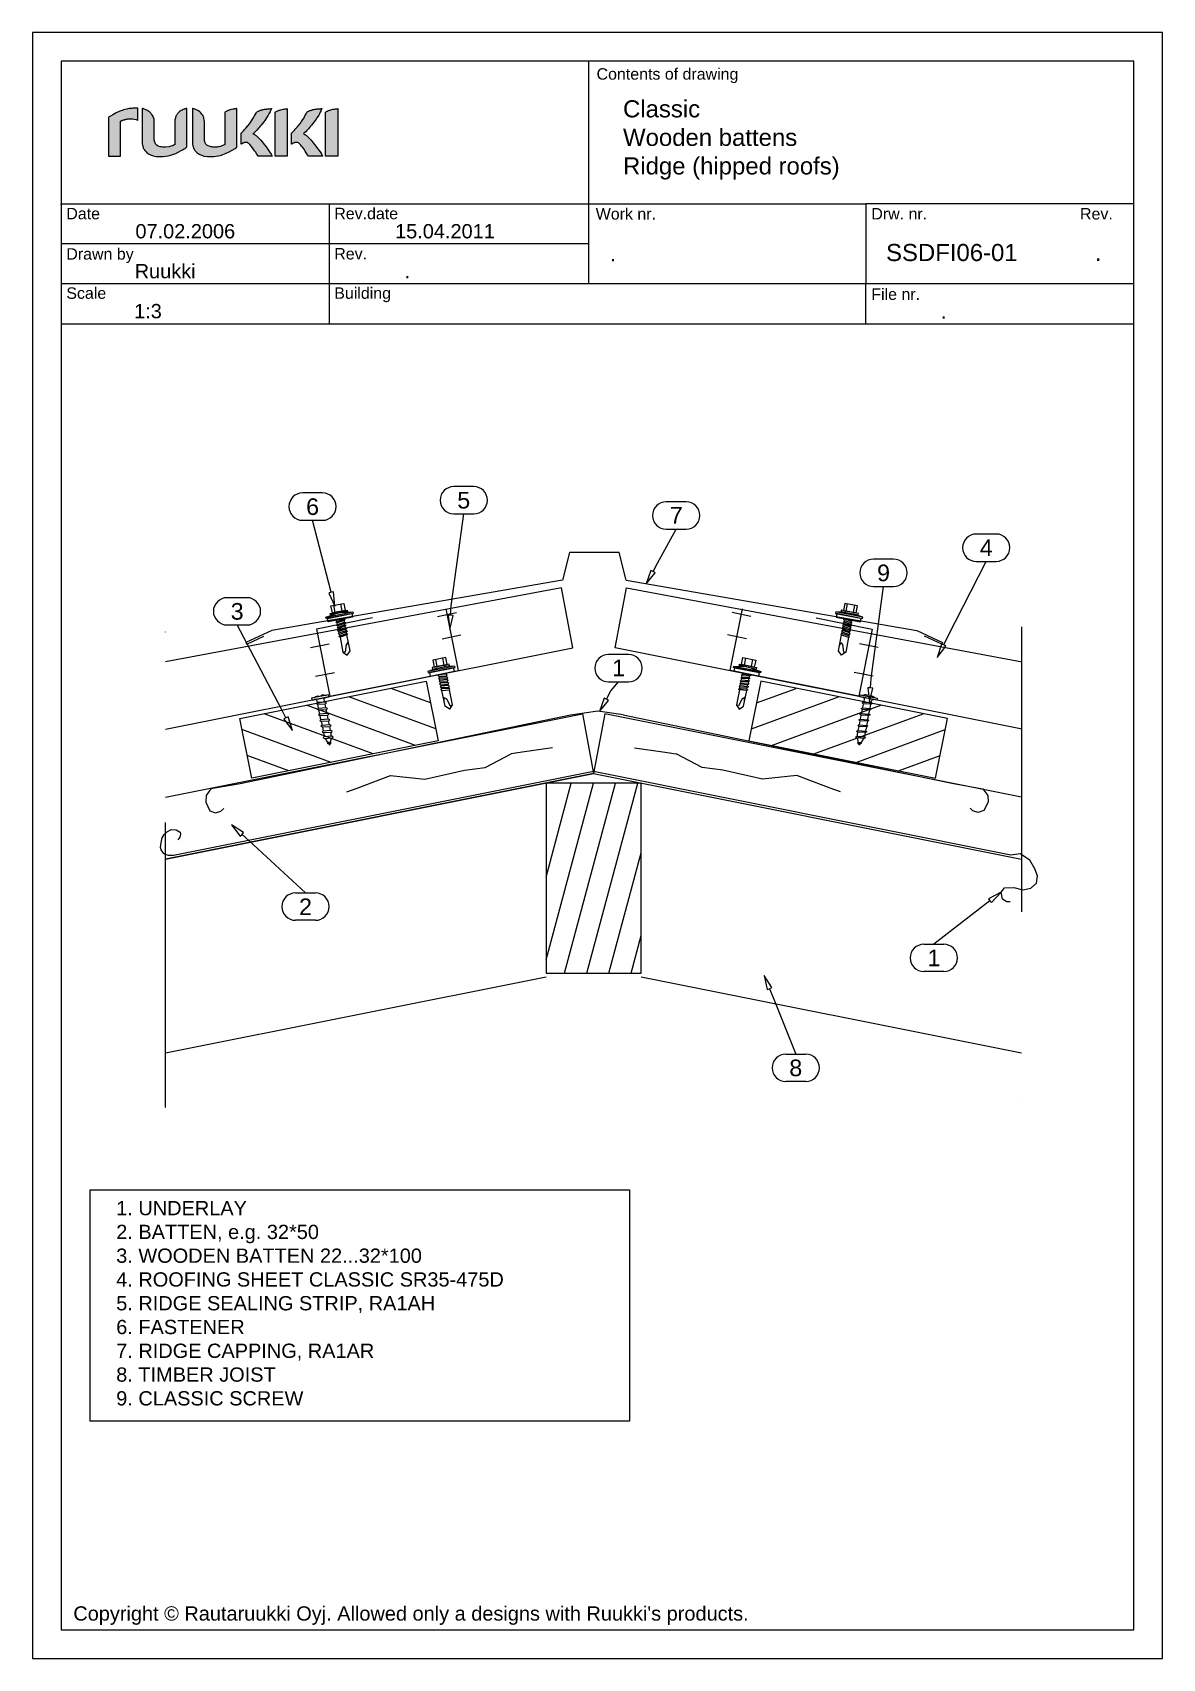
# Model space of a CAD drawing. Extents: x 2509 to 12199, y -2580 to 855.
# Drawn here: x 5556 to 6150, y -855 to 0 of the extents above; entities that cross this region are included whole.
import ezdxf
from ezdxf.enums import TextEntityAlignment as Align

# ---------------------------------------------------------------- set-up
doc = ezdxf.new("R2010")
doc.units = 0
doc.header["$LTSCALE"] = 50
doc.header["$PDSIZE"] = 50
doc.linetypes.add('KL', pattern=[4, 2, -2])
doc.linetypes.add('PKL', pattern=[7, 3, -2, 0, -2])
doc.layers.add('DET_RAAMIT', color=7, linetype='CONTINUOUS')
doc.layers.add('RUUKKI', color=7, linetype='CONTINUOUS')
doc.styles.add('arial', font='ARIAL.TTF')

# ---------------------------------------------------------------- blocks, each defined once
blk = doc.blocks.new('A$C5E2A67B5')
at = {"layer": 'RUUKKI', "color": 2}
for p, q in [((0, 100), (0, 0)), ((50, 100), (0, 100)), ((50, 0), (50, 100)), ((0, 0), (50, 0))]:
    blk.add_line(p, q, dxfattribs=at)
at = {"layer": 'RUUKKI', "color": 1}
for p, q in [((0, 50.49), (13.27, 100)), ((0, 7.02), (24.91, 100)), ((9.77, 0), (36.56, 100)), ((21.41, 0), (48.21, 100)), ((33.06, 0), (50, 63.22)), ((44.71, 0), (50, 19.75))]:
    blk.add_line(p, q, dxfattribs=at)
blk = doc.blocks.new('A$C674D3665')
at = {"layer": 'RUUKKI', "color": 5}
for p, q in [((-450, 130.65), (-225, 175.65)), ((-225, 175.65), (0, 130.65)), ((-250, 68.67), (-450, 28.67)), ((0, 28.67), (-200, 68.67))]:
    blk.add_line(p, q, dxfattribs=at)
blk = doc.blocks.new('A$C61656B0E')
at = {"layer": 'RUUKKI', "color": 5}
for p, q in [((-219.19, 207.14), (-225, 175.65)), ((0, 163.3), (-219.19, 207.14)), ((-225, 175.65), (0, 130.65))]:
    blk.add_line(p, q, dxfattribs=at)
blk = doc.blocks.new('A$C587B5B8E')
at = {"layer": 'RUUKKI', "color": 2}
for p, q in [((6.28, 50.99), (0, 19.61)), ((104.33, 31.38), (6.28, 50.99)), ((98.06, 0), (104.33, 31.38)), ((0, 19.61), (98.06, 0))]:
    blk.add_line(p, q, dxfattribs=at)
at = {"layer": 'RUUKKI', "color": 1}
for p, q in [((1.27, 25.97), (47, 42.85)), ((4.01, 39.64), (24.75, 47.29)), ((11.89, 17.23), (69.24, 38.4)), ((34.14, 12.78), (91.49, 33.95)), ((56.38, 8.34), (103.18, 25.6)), ((78.63, 3.89), (100.45, 11.94))]:
    blk.add_line(p, q, dxfattribs=at)
blk = doc.blocks.new('A$C065B66F2')
at = {"layer": 'RUUKKI', "color": 1, "linetype": 'ByBlock'}
for p, q in [((15.72, -17.96), (30.57, -20.05)), ((30.57, -20.05), (37.58, -21.04))]:
    blk.add_line(p, q, dxfattribs=at)
at = {"layer": 'RUUKKI', "color": 1, "linetype": 'KL'}
for p, q in [((51.23, -28.26), (37.58, -21.04)), ((62.13, -29.68), (51.23, -28.26)), ((82.98, -34.42), (62.13, -29.68)), ((100.99, -32.52), (82.98, -34.42)), ((118.53, -39.15), (100.99, -32.52)), ((123.99, -41.14), (118.53, -39.15))]:
    blk.add_line(p, q, dxfattribs=at)
blk = doc.blocks.new('A$C1261239F')
at = {"layer": 'RUUKKI', "color": 2}
for p, q in [((-5.81, -30.47), (-226.75, -74.66)), ((213.47, -74.32), (-5.81, -30.47)), ((-233.47, -70.42), (-233.2, -67.88)), ((-233.2, -67.88), (-232.66, -65.36)), ((-232.66, -65.36), (-231.49, -63.49)), ((-231.49, -63.49), (-229.88, -62.01)), ((-229.88, -62.01), (-227.82, -60.99)), ((-227.82, -60.99), (-225.33, -61.11)), ((-225.33, -61.11), (-223.23, -62.29)), ((-223.32, -65.02), (-224.39, -66.4)), ((-222.96, -63.39), (-223.32, -65.02)), ((-223.23, -62.29), (-222.96, -63.39)), ((-233.19, -71.61), (-233.47, -70.42)), ((-231.98, -73.34), (-233.19, -71.61)), ((-231.38, -73.88), (-231.98, -73.34)), ((-229.25, -74.6), (-231.38, -73.88)), ((-226.75, -74.66), (-229.25, -74.6)), ((218.5, -73.78), (213.47, -74.32)), ((223.57, -76.98), (218.5, -73.78)), ((226.19, -81.64), (223.57, -76.98)), ((227.49, -85.2), (226.19, -81.64)), ((227.07, -89.06), (227.49, -85.2)), ((208.47, -93.81), (210.14, -91.56)), ((209.16, -97.54), (208.47, -93.81)), ((210.14, -91.56), (215.13, -91.34)), ((215.13, -91.34), (219.74, -92.69)), ((219.74, -92.69), (224.04, -91.69)), ((224.04, -91.69), (227.07, -89.06)), ((211.48, -98.86), (209.16, -97.54)), ((213.12, -98.9), (211.48, -98.86))]:
    blk.add_line(p, q, dxfattribs=at)
blk = doc.blocks.new('A$C5EB86926')
at = {"layer": 'RUUKKI', "color": 2}
for p, q in [((0.42, -85.1), (-13.83, -87.07)), ((13.86, -86.99), (0.42, -85.1)), ((-13.83, -87.07), (-187.47, -123.21)), ((13.86, -86.99), (187.5, -123.13)), ((-202.86, -125.96), (-205.48, -129.47)), ((-187.47, -123.21), (-202.86, -125.96)), ((187.5, -123.13), (202.88, -125.89)), ((202.88, -125.89), (205.51, -129.4)), ((-205.48, -129.47), (-205.62, -132.96)), ((-205.62, -132.96), (-203.43, -137.41)), ((-197.66, -137.56), (-196.13, -136.15)), ((197.68, -137.48), (196.15, -136.07)), ((205.65, -132.88), (203.45, -137.34)), ((205.51, -129.4), (205.65, -132.88)), ((-203.43, -137.41), (-200.43, -138.49)), ((-200.43, -138.49), (-197.66, -137.56)), ((200.45, -138.41), (197.68, -137.48)), ((203.45, -137.34), (200.45, -138.41))]:
    blk.add_line(p, q, dxfattribs=at)
blk = doc.blocks.new('ruukki_dwg')
at = {"layer": 'RUUKKI'}
for points in [[(-27.9, 99.7), (-27.9, 57.3), (-14.6, 57.3), (-14.6, 95.4), (-14, 95.7), (-13.7, 95.9), (-13.4, 96), (-13.1, 96.2), (-12.8, 96.3), (-12.5, 96.4), (-12.1, 96.6), (-11.5, 96.8), (-11.1, 96.9), (-10.8, 97), (-10.4, 97.1), (-10.1, 97.2), (-9.8, 97.3), (-9.1, 97.5), (-8.4, 97.6), (-7.4, 97.8), (-6.7, 97.9), (-5.8, 98.1), (-4.9, 98.1), (-3.3, 98.1), (-1.1, 98), (0.3, 97.8), (2.3, 97.3), (3.8, 96.6), (4.2, 96.4), (4.3, 96.4), (4.4, 96.4), (4.4, 96.4), (4.4, 109.6), (4.2, 109.7), (3.9, 109.7), (3.7, 109.7), (2.4, 109.7), (1.3, 109.7), (0.1, 109.7), (-1, 109.6), (-2.1, 109.5), (-3.6, 109.4), (-5.1, 109.2), (-6.5, 109), (-7.8, 108.8), (-9.9, 108.3), (-11.5, 107.8), (-13, 107.3), (-14.2, 106.9), (-15.4, 106.4), (-16.9, 105.7), (-18.1, 105.2), (-19.4, 104.5), (-23, 102.6), (-25.5, 101.1), (-26.5, 100.5), (-27.3, 100), (-27.6, 99.9), (-27.9, 99.7)], [(9.1, 109.3), (9.1, 72.2), (9.1, 70.8), (9.3, 69.4), (9.6, 68.1), (10, 66.9), (10.3, 66.1), (10.7, 65.4), (11.1, 64.6), (11.8, 63.6), (12.3, 63), (13.4, 61.8), (14.3, 61), (15.6, 60.1), (16.6, 59.4), (18.1, 58.7), (18.9, 58.3), (20.4, 57.8), (22.1, 57.3), (24.2, 56.9), (26.3, 56.7), (29.3, 56.7), (32, 56.9), (35, 57.2), (37.3, 57.6), (41.4, 58.6), (45.8, 60.2), (49.1, 61.9), (51.7, 63.3), (53, 64), (54.8, 65.1), (56, 65.8), (56.9, 66.4), (57.6, 66.9), (57.8, 67), (57.8, 88.2), (57.8, 109.5), (57.1, 109.3), (56.5, 109.1), (55.8, 108.9), (55.5, 108.8), (54.8, 108.6), (53.9, 108.2), (52.7, 107.7), (51.6, 107), (50.5, 106.3), (49.9, 105.9), (49.2, 105.2), (48.7, 104.8), (48.1, 104.1), (47.6, 103.6), (47.2, 103.1), (46.9, 102.5), (46.5, 102), (46.3, 101.7), (45.9, 100.8), (45.3, 99.2), (45, 98.2), (44.8, 97.1), (44.6, 96), (44.6, 95.3), (44.6, 94.5), (44.6, 69.8), (43.4, 69.2), (42.1, 68.7), (40.4, 68.1), (38.4, 67.6), (34.6, 67.1), (33.3, 67.1), (31.3, 67.2), (29.8, 67.4), (28.7, 67.6), (27.7, 67.9), (26.7, 68.3), (25.4, 69), (24.6, 69.8), (23.7, 70.9), (23.2, 71.7), (22.8, 72.7), (22.5, 73.7), (22.4, 74.3), (22.3, 74.9), (22.3, 75.6), (22.3, 76.2), (22.3, 76.6), (22.3, 94.3), (22.2, 95.5), (22, 97.3), (21.7, 98.4), (21.3, 99.7), (20.6, 101.2), (19.6, 102.9), (19, 103.7), (18.6, 104.1), (17.9, 104.9), (16.9, 105.7), (16.4, 106.1), (15.3, 106.8), (14.1, 107.5), (13.2, 107.9), (12.3, 108.3), (11.4, 108.7), (10.7, 108.9), (10.1, 109.1), (9.7, 109.1), (9.4, 109.2), (9.1, 109.3)], [(64, 109.5), (64, 72.2), (64, 71.3), (64.1, 70.3), (64.4, 68.5), (64.8, 67.3), (65.2, 66.1), (65.8, 65), (66.7, 63.6), (67.7, 62.4), (69.2, 61), (71.2, 59.6), (73.8, 58.3), (77, 57.3), (80.3, 56.8), (83.6, 56.7), (87.5, 56.9), (89.9, 57.2), (92.2, 57.6), (94.3, 58.1), (95.9, 58.5), (97.4, 59), (101, 60.4), (104.3, 62), (107.6, 63.8), (110.6, 65.7), (112.6, 67), (112.6, 109.2), (112.2, 109.2), (111.7, 109.1), (111.2, 109.1), (110.8, 109.1), (110.1, 109), (109.1, 108.8), (108.6, 108.7), (108.1, 108.6), (106.5, 108.2), (105.8, 108.1), (105.1, 107.9), (104.5, 107.7), (104.2, 107.6), (104, 107.5), (103.4, 107.3), (103.1, 107.2), (102.6, 107), (102.2, 106.8), (101.7, 106.6), (100.8, 106.1), (100.3, 105.8), (100, 105.6), (99.7, 105.5), (99.5, 105.3), (99.5, 69.8), (98.9, 69.5), (98, 69.1), (97.3, 68.8), (96.3, 68.4), (95.6, 68.2), (94.6, 67.9), (92.9, 67.5), (91.9, 67.3), (90.7, 67.2), (89.8, 67.1), (88.5, 67.1), (87.2, 67.1), (86.2, 67.2), (85.3, 67.3), (84.4, 67.4), (83.3, 67.7), (82.3, 68), (81.2, 68.5), (80.5, 68.9), (79.8, 69.4), (79.5, 69.7), (78.8, 70.4), (78.4, 71), (78, 71.9), (77.7, 72.6), (77.5, 73.2), (77.3, 74.3), (77.2, 75.2), (77.2, 76.2), (77.2, 76.5), (77.2, 94.5), (77.1, 95.3), (77, 96.8), (76.6, 98.5), (76.3, 99.5), (75.8, 100.8), (75.2, 102), (74.3, 103.3), (73.2, 104.6), (72, 105.7), (70.5, 106.8), (69, 107.7), (67.8, 108.2), (66.6, 108.7), (66, 108.9), (65.3, 109.1), (64.3, 109.4), (64, 109.5)], [(117.3, 82.4), (118, 83.1), (119.1, 84.2), (119.7, 84.9), (120.6, 85.9), (122.5, 88), (124.5, 90.3), (126.3, 92.5), (128, 94.7), (130.5, 98.7), (132, 101.2), (132.9, 103), (133.5, 104.2), (134, 105.3), (134.3, 105.5), (134.8, 105.8), (135.3, 106), (135.9, 106.4), (136.4, 106.6), (137, 106.8), (137.6, 107.1), (138.3, 107.4), (138.7, 107.5), (139, 107.6), (139.5, 107.7), (139.9, 107.9), (140.3, 108), (140.8, 108.1), (141.2, 108.2), (141.7, 108.3), (142.7, 108.5), (143.4, 108.7), (144.2, 108.8), (144.9, 108.8), (145.6, 108.9), (146.3, 109), (148.5, 109.1), (149.8, 109.2), (150.1, 109.2), (150.3, 109.2), (150.3, 109), (150.2, 108.8), (150, 108.3), (149.6, 107.4), (149.3, 106.7), (149, 106), (148.8, 105.7), (147.6, 103.4), (146.8, 101.9), (145.8, 100.3), (145, 99), (143.9, 97.4), (143.1, 96.4), (141.9, 94.7), (139.2, 91.3), (138.1, 89.9), (137.4, 89.1), (136.4, 87.9), (134.3, 85.6), (133.2, 84.5), (132.2, 83.5), (130.8, 82.1), (130.2, 81.6), (130.6, 81.5), (131.4, 81.2), (131.7, 81), (132.4, 80.6), (133.4, 79.9), (134.2, 79.3), (134.4, 79.1), (135.6, 78), (136.6, 76.9), (138.7, 74.6), (140.3, 72.8), (142.9, 69.7), (144.8, 67.1), (146.8, 64.2), (149.1, 60.8), (149.4, 60.4), (150, 59.3), (150.4, 58.6), (150.9, 57.8), (151, 57.5), (151.1, 57.3), (135.7, 57.3), (134.4, 59.4), (132.9, 61.8), (132, 63.2), (129.7, 66.4), (128.3, 68.2), (126.8, 69.9), (125.7, 71), (124.9, 71.6), (124.4, 71.9), (124.1, 72), (123.9, 72.1), (123.8, 72.2), (123.5, 72.2), (123.2, 72.3), (123, 72.3), (122.8, 72.3), (122.6, 72.3), (122.1, 72.3), (121.9, 72.3), (121.6, 72.2), (121.1, 72.1), (120.8, 72), (120.5, 72), (120.4, 71.9), (120.1, 71.8), (119.8, 71.7), (119.6, 71.6), (119.3, 71.5), (119, 71.3), (118.8, 71.2), (118.5, 71), (118.3, 70.9), (117.8, 70.6), (117.8, 70.6), (117.7, 70.5), (117.5, 70.5), (117.3, 70.3), (117.3, 82.4)], [(154.5, 105.3), (155, 105.6), (155.6, 106), (156.2, 106.3), (156.8, 106.6), (157.2, 106.8), (158.7, 107.4), (159.6, 107.7), (160.5, 108), (161.9, 108.3), (163.1, 108.6), (164.2, 108.8), (165.4, 109), (166.6, 109.1), (167.1, 109.1), (167.7, 109.2), (167.7, 57.3), (154.5, 57.3), (154.5, 105.3)], [(172.4, 82.4), (173.8, 83.9), (175.4, 85.6), (176.3, 86.7), (177.5, 88), (178.6, 89.1), (179.6, 90.3), (180.5, 91.4), (181.3, 92.5), (182.1, 93.5), (182.7, 94.3), (183.2, 95), (184.8, 97.4), (186, 99.3), (187, 101.2), (188.3, 103.6), (188.8, 104.8), (189.1, 105.3), (189.2, 105.4), (189.5, 105.6), (189.7, 105.7), (190, 105.9), (190.5, 106.2), (191.2, 106.5), (191.7, 106.7), (192.3, 107), (193, 107.2), (193.7, 107.5), (194.5, 107.7), (194.9, 107.9), (195.4, 108), (195.8, 108.1), (196.3, 108.2), (196.8, 108.3), (197.8, 108.5), (198.5, 108.7), (199.6, 108.8), (200.3, 108.9), (201, 108.9), (201.4, 109), (202.4, 109), (203.6, 109.1), (204, 109.1), (204.8, 109.2), (205.2, 109.2), (205.4, 109.2), (205.3, 109), (205.3, 109), (205.2, 108.8), (205.1, 108.5), (205, 108.3), (204.9, 108), (204.8, 107.7), (204.7, 107.4), (204.5, 107.1), (204.4, 106.7), (204.2, 106.4), (203.7, 105.3), (203.5, 104.9), (203.3, 104.5), (203.1, 104.1), (203, 103.9), (202.8, 103.6), (202.4, 102.8), (202, 102.2), (201.3, 101), (200, 99), (199.2, 97.8), (198.2, 96.4), (196.9, 94.7), (195.5, 92.8), (194.3, 91.3), (193.1, 89.9), (192.1, 88.7), (190.8, 87.2), (188.8, 85.1), (187.8, 84), (186.3, 82.6), (185.8, 82.1), (185.3, 81.6), (186, 81.4), (186.6, 81.1), (187, 81), (187.5, 80.6), (188, 80.2), (188.6, 79.8), (189.2, 79.3), (190.1, 78.4), (192.1, 76.5), (193.8, 74.6), (196.1, 71.9), (197.9, 69.7), (200.7, 65.8), (202.4, 63.5), (204.2, 60.8), (205.3, 58.9), (206.2, 57.3), (190.8, 57.3), (189.9, 58.8), (188.5, 61), (187.4, 62.7), (185.8, 65.1), (184.4, 66.9), (183.4, 68.2), (182.4, 69.3), (181.3, 70.4), (180.4, 71.3), (179.8, 71.8), (179.2, 72), (178.6, 72.2), (178, 72.3), (177.6, 72.3), (176.9, 72.3), (176.4, 72.2), (175.7, 72), (175.1, 71.8), (174.7, 71.6), (174.1, 71.3), (173.5, 71), (173.1, 70.8), (172.7, 70.5), (172.4, 70.4), (172.4, 70.3), (172.4, 82.4)], [(209.6, 105.3), (210.1, 105.6), (210.7, 106), (211.3, 106.3), (211.9, 106.6), (212.8, 107), (213.8, 107.4), (214.7, 107.7), (216.3, 108.2), (217.6, 108.5), (219.3, 108.8), (220.5, 109), (221.5, 109.1), (222.4, 109.1), (222.8, 109.2), (222.8, 57.3), (209.6, 57.3), (209.6, 105.3)]]:
    blk.add_lwpolyline(points, dxfattribs=at)
blk = doc.blocks.new('A$C498A7D0F')
at = {"layer": 'RUUKKI', "color": 7}
for p, q in [((208.15, 20.41), (0, -18.41)), ((214.01, -11.05), (208.15, 20.41)), ((0, -53.85), (214.01, -11.05))]:
    blk.add_line(p, q, dxfattribs=at)
blk = doc.blocks.new('A$C79D7468B')
at = {"layer": 'RUUKKI', "color": 3, "ltscale": 25}
for p, q in [((29.32, -6.02), (35.8, 26.34)), ((74.63, 21.63), (104.04, 15.75)), ((104.04, 15.75), (96.98, -19.55)), ((96.98, -19.55), (29.32, -6.02))]:
    blk.add_line(p, q, dxfattribs=at)
at = {"layer": 'RUUKKI', "ltscale": 25}
for p, q in [((40.32, 22.38), (30.41, 24.37)), ((37.97, 10.62), (28.06, 12.6)), ((107.2, 5.95), (97.3, 7.93)), ((104.51, -9.09), (94.6, -7.11))]:
    blk.add_line(p, q, dxfattribs=at)
blk = doc.blocks.new('A$C6DDE1687')
at = {"layer": 'RUUKKI', "color": 1}
for p, q in [((15.65, 2.81), (10.27, 3.08)), ((15.8, 3.56), (16.53, 7.3)), ((24.48, 0.32), (19.39, 2.08)), ((19.54, 2.83), (20.27, 6.57)), ((13.52, -8.18), (13.66, -7.44)), ((13.81, -6.69), (13.95, -5.94)), ((14.1, -5.19), (14.24, -4.44)), ((14.39, -3.7), (14.54, -2.95)), ((14.68, -2.2), (14.83, -1.45)), ((14.97, -0.7), (15, -0.55)), ((17.45, -7.94), (17.59, -7.19)), ((17.74, -6.44), (17.88, -5.69)), ((18.03, -4.95), (18.17, -4.2)), ((18.32, -3.45), (18.46, -2.7)), ((18.61, -1.95), (18.74, -1.28)), ((17.16, -9.43), (17.3, -8.69))]:
    blk.add_line(p, q, dxfattribs=at)
for points in [[(24.34, -0.43), (24.48, 0.32), (10.27, 3.08), (10.13, 2.33)], [(23.23, -2.15), (23.59, -0.28), (10.88, 2.19), (10.51, 0.32)], [(22.01, 1.58), (22.16, 2.32), (13.18, 4.07), (13.04, 3.32)], [(21.04, 2.54), (21.76, 6.28), (15.03, 7.59), (14.3, 3.85)], [(17.52, -9.97), (17.16, -9.43), (13.52, -8.18), (12.94, -8.38), (13.37, -8.93), (17.01, -10.18)], [(17.81, -8.47), (17.45, -7.94), (13.81, -6.69), (13.23, -6.88), (13.66, -7.44), (17.3, -8.69)], [(18.1, -6.98), (17.74, -6.44), (14.1, -5.19), (13.52, -5.39), (13.95, -5.94), (17.59, -7.19)], [(18.39, -5.48), (18.03, -4.95), (14.39, -3.7), (13.81, -3.89), (14.24, -4.44), (17.88, -5.69)], [(18.68, -3.99), (18.32, -3.45), (14.68, -2.2), (14.1, -2.4), (14.54, -2.95), (18.17, -4.2)], [(18.97, -2.49), (18.61, -1.95), (14.97, -0.7), (14.39, -0.9), (14.83, -1.45), (18.46, -2.7)]]:
    blk.add_lwpolyline(points, close=True, dxfattribs=at)
for points in [[(13.52, -8.18), (13.54, -8.06)], [(17.01, -10.18), (15.48, -18.06), (13.24, -19.57), (11.74, -17.34), (13.37, -8.93)], [(12.25, -14.72), (12.98, -12.92), (13.86, -14.02), (14.3, -18.14), (15.37, -18.14)], [(17.18, -9.31), (17.16, -9.43)]]:
    blk.add_lwpolyline(points, dxfattribs=at)
blk = doc.blocks.new('A$C046850C0')
at = {"layer": 'RUUKKI', "color": 1}
for p, q in [((52.93, -16.98), (53.37, -14.81)), ((53.53, -13.99), (53.96, -11.82)), ((56.77, -17.2), (57.21, -15.03)), ((57.37, -14.21), (57.8, -12.04)), ((52.34, -19.97), (52.77, -17.8)), ((56.18, -20.19), (56.61, -18.02))]:
    blk.add_line(p, q, dxfattribs=at)
for points in [[(52.24, -7.17), (61.07, -8.93), (60.87, -9.91), (52.05, -8.15)], [(57.4, -17.64), (56.81, -18.03), (52.58, -17.79), (52.07, -17.34), (52.75, -16.97), (56.97, -17.21)], [(57.99, -14.65), (57.4, -15.04), (53.18, -14.8), (52.67, -14.36), (53.34, -13.98), (57.57, -14.22)], [(58.59, -11.66), (58, -12.05), (53.77, -11.81), (53.26, -11.37), (53.94, -10.99), (58.16, -11.23)], [(56.21, -23.61), (55.61, -24.01), (51.39, -23.77), (50.88, -23.32), (51.55, -22.94), (55.78, -23.19)], [(56.8, -20.63), (56.21, -21.02), (51.99, -20.78), (51.48, -20.33), (52.15, -19.95), (56.37, -20.2)], [(55.01, -29.59), (54.42, -29.99), (50.26, -29.75), (49.75, -29.3), (50.43, -28.93), (54.59, -29.17)], [(55.61, -26.6), (55.02, -27), (50.79, -26.75), (50.28, -26.31), (50.96, -25.93), (55.18, -26.18)], [(52.89, -32.5), (52.47, -32.78), (51.18, -32.7), (50.81, -32.39), (51.29, -32.11), (52.58, -32.19)]]:
    blk.add_lwpolyline(points, close=True, dxfattribs=at)
for points in [[(55.97, -7.9), (55.9, -7.22, 0.08871), (53.42, -7.4, 0.082321)], [(54.13, -11), (54.4, -9.64, 0.414214), (53.61, -8.46)], [(59.89, -8.69, 0.08871), (57.67, -7.57), (57.34, -8.17)], [(57.97, -11.22), (58.13, -10.38, -0.414214), (59.31, -9.6)], [(50.74, -28.94, -0.048189), (50.93, -27.03), (50.98, -26.77)], [(51.22, -32.15), (51.04, -31.43, -0.041911), (50.77, -29.78)], [(53.96, -29.96, -0.053388), (52.88, -31.79), (52.58, -32.19)], [(54.82, -26.99), (54.67, -27.77, -0.035659), (54.29, -29.15, -0.035659)]]:
    blk.add_lwpolyline(points, format="xyb", dxfattribs=at)
for points in [[(51.15, -25.94), (51.58, -23.78)], [(51.74, -22.95), (52.17, -20.79)], [(52.77, -17.8), (52.75, -17.88)], [(55.42, -24), (54.99, -26.17)], [(56.01, -21.01), (55.58, -23.18)], [(56.59, -18.1), (56.61, -18.02)], [(50.93, -27.03), (50.98, -26.77)], [(51.57, -33.54), (51.36, -32.72)], [(52.16, -32.76), (51.57, -33.54)], [(54.82, -26.99), (54.67, -27.77)]]:
    blk.add_lwpolyline(points, dxfattribs=at)
blk = doc.blocks.new('A$C629D4655')
at = {"layer": 'RUUKKI', "color": 1}
for p, q in [((41.87, -5.81), (47.25, -6.11)), ((47.4, -5.36), (48.15, -1.63)), ((50.99, -6.86), (56.07, -8.65)), ((51.14, -6.11), (51.88, -2.37)), ((44.95, -17.61), (45.1, -16.87)), ((45.25, -16.12), (45.4, -15.37)), ((45.55, -14.63), (45.7, -13.88)), ((45.85, -13.13), (46, -12.38)), ((46.14, -11.64), (46.29, -10.89)), ((46.44, -10.14), (46.58, -9.47)), ((48.79, -17.84), (48.94, -17.09)), ((49.09, -16.34), (49.24, -15.6)), ((49.39, -14.85), (49.54, -14.1)), ((49.69, -13.36), (49.84, -12.61)), ((49.98, -11.86), (50.13, -11.11)), ((50.28, -10.37), (50.31, -10.22))]:
    blk.add_line(p, q, dxfattribs=at)
for points in [[(41.72, -6.56), (41.87, -5.81), (56.07, -8.65), (55.92, -9.4)], [(42.1, -8.57), (42.47, -6.71), (55.17, -9.25), (54.8, -11.11)], [(44.64, -5.59), (44.79, -4.84), (53.75, -6.63), (53.6, -7.38)], [(45.91, -5.06), (46.65, -1.33), (53.38, -2.67), (52.63, -6.41)], [(44.71, -16.48), (45.25, -16.12), (49.09, -16.34), (49.55, -16.75), (48.94, -17.09), (45.1, -16.87)], [(45.01, -14.98), (45.55, -14.63), (49.39, -14.85), (49.85, -15.25), (49.24, -15.6), (45.4, -15.37)], [(45.31, -13.49), (45.85, -13.13), (49.69, -13.36), (50.15, -13.76), (49.54, -14.1), (45.7, -13.88)], [(45.61, -12), (46.14, -11.64), (49.98, -11.86), (50.45, -12.27), (49.84, -12.61), (46, -12.38)], [(45.91, -10.5), (46.44, -10.14), (50.28, -10.37), (50.75, -10.77), (50.13, -11.11), (46.29, -10.89)], [(44.41, -17.97), (44.95, -17.61), (48.79, -17.84), (49.25, -18.24), (48.64, -18.59), (44.8, -18.36)]]:
    blk.add_lwpolyline(points, close=True, dxfattribs=at)
for points in [[(44.8, -18.36), (43.23, -26.23), (44.72, -28.48), (46.96, -26.98), (48.64, -18.59)], [(47.48, -24.37), (47.48, -22.42), (46.26, -23.11), (44.29, -26.76), (43.3, -26.35)], [(44.97, -17.49), (44.95, -17.61)], [(48.79, -17.84), (48.81, -17.72)]]:
    blk.add_lwpolyline(points, dxfattribs=at)
blk = doc.blocks.new('A$C4A390CEE')
at = {"layer": 'RUUKKI', "color": 3, "ltscale": 25}
for p, q in [((-26.93, 34.29), (-30.7, 19.77)), ((-0.93, 34.29), (-26.93, 34.29)), ((2.85, 19.77), (-0.93, 34.29)), ((-30.7, 19.77), (-183.44, -6.61)), ((2.85, 19.77), (155.58, -6.61)), ((-183.44, -6.61), (-197.06, -12.9)), ((155.58, -6.61), (169.2, -12.9)), ((-197.06, -12.9), (-196.64, -13.81)), ((-196.64, -13.81), (-187.56, -9.62)), ((168.78, -13.81), (159.7, -9.62)), ((169.2, -12.9), (168.78, -13.81))]:
    blk.add_line(p, q, dxfattribs=at)

msp = doc.modelspace()

# ---------------------------------------------------------------- hatches: boundary and pattern name
at = {"layer": 'RUUKKI'}
h = msp.add_hatch(color=256, dxfattribs=at)
h.paths.add_polyline_path([(5595.89, -44.61), (5595.89, -65), (5602.25, -65), (5602.25, -46.65), (5602.53, -46.5), (5602.68, -46.44), (5602.83, -46.37), (5602.98, -46.3), (5603.14, -46.24), (5603.29, -46.18), (5603.45, -46.11), (5603.77, -46), (5603.93, -45.94), (5604.1, -45.89), (5604.26, -45.84), (5604.42, -45.8), (5604.59, -45.75), (5604.92, -45.66), (5605.25, -45.59), (5605.74, -45.5), (5606.05, -45.45), (5606.51, -45.39), (5606.93, -45.36), (5607.68, -45.35), (5608.74, -45.41), (5609.42, -45.49), (5610.4, -45.74), (5611.13, -46.07), (5611.32, -46.19), (5611.37, -46.2), (5611.41, -46.2), (5611.41, -46.19), (5611.41, -39.83), (5611.29, -39.82), (5611.17, -39.8), (5611.05, -39.8), (5610.46, -39.8), (5609.89, -39.8), (5609.34, -39.81), (5608.81, -39.84), (5608.3, -39.87), (5607.56, -39.94), (5606.85, -40.02), (5606.17, -40.12), (5605.53, -40.25), (5604.52, -40.48), (5603.76, -40.7), (5603.02, -40.95), (5602.46, -41.15), (5601.89, -41.38), (5601.14, -41.7), (5600.6, -41.95), (5599.94, -42.29), (5598.22, -43.22), (5597.01, -43.92), (5596.52, -44.21), (5596.14, -44.44), (5596.01, -44.53)])
h.paths.add_polyline_path([(5613.65, -39.99), (5613.65, -57.81), (5613.68, -58.51), (5613.76, -59.16), (5613.9, -59.79), (5614.09, -60.39), (5614.25, -60.76), (5614.42, -61.12), (5614.61, -61.47), (5614.95, -61.95), (5615.18, -62.26), (5615.71, -62.82), (5616.14, -63.21), (5616.78, -63.67), (5617.28, -63.98), (5617.99, -64.33), (5618.35, -64.49), (5619.11, -64.76), (5619.89, -64.98), (5620.9, -65.16), (5621.92, -65.26), (5623.38, -65.26), (5624.69, -65.2), (5626.13, -65.04), (5627.22, -64.86), (5629.19, -64.35), (5631.28, -63.57), (5632.89, -62.8), (5634.14, -62.13), (5634.78, -61.76), (5635.63, -61.26), (5636.22, -60.88), (5636.63, -60.62), (5636.97, -60.39), (5637.07, -60.32), (5637.07, -50.12), (5637.07, -39.91), (5636.75, -39.99), (5636.43, -40.07), (5636.12, -40.17), (5635.96, -40.22), (5635.66, -40.33), (5635.2, -40.5), (5634.63, -40.78), (5634.07, -41.09), (5633.55, -41.44), (5633.3, -41.63), (5632.94, -41.94), (5632.71, -42.15), (5632.39, -42.49), (5632.19, -42.73), (5632, -42.98), (5631.82, -43.24), (5631.65, -43.5), (5631.57, -43.64), (5631.35, -44.07), (5631.06, -44.83), (5630.91, -45.32), (5630.81, -45.83), (5630.74, -46.36), (5630.72, -46.73), (5630.71, -47.1), (5630.71, -58.99), (5630.14, -59.27), (5629.52, -59.53), (5628.72, -59.8), (5627.73, -60.05), (5625.91, -60.29), (5625.27, -60.29), (5624.33, -60.24), (5623.62, -60.14), (5623.08, -60.04), (5622.59, -59.89), (5622.13, -59.71), (5621.52, -59.36), (5621.09, -59), (5620.66, -58.47), (5620.43, -58.06), (5620.25, -57.6), (5620.11, -57.09), (5620.06, -56.81), (5620.03, -56.52), (5620, -56.21), (5619.99, -55.89), (5619.98, -55.73), (5619.98, -47.19), (5619.96, -46.63), (5619.85, -45.75), (5619.74, -45.25), (5619.54, -44.61), (5619.21, -43.88), (5618.7, -43.06), (5618.41, -42.7), (5618.21, -42.46), (5617.88, -42.12), (5617.41, -41.72), (5617.16, -41.53), (5616.63, -41.17), (5616.09, -40.85), (5615.65, -40.64), (5615.2, -40.45), (5614.75, -40.29), (5614.44, -40.19), (5614.12, -40.1), (5613.97, -40.06), (5613.81, -40.02)])
h.paths.add_polyline_path([(5640.05, -39.91), (5640.05, -57.81), (5640.06, -58.28), (5640.1, -58.73), (5640.25, -59.59), (5640.42, -60.19), (5640.65, -60.76), (5640.92, -61.29), (5641.35, -61.95), (5641.84, -62.55), (5642.54, -63.21), (5643.51, -63.88), (5644.75, -64.49), (5646.29, -64.98), (5647.91, -65.23), (5649.5, -65.27), (5651.34, -65.18), (5652.53, -65.04), (5653.63, -64.86), (5654.65, -64.62), (5655.41, -64.41), (5656.14, -64.17), (5657.85, -63.5), (5659.46, -62.71), (5661.03, -61.86), (5662.47, -60.98), (5663.45, -60.32), (5663.45, -40.05), (5663.22, -40.06), (5663, -40.07), (5662.73, -40.09), (5662.58, -40.1), (5662.21, -40.15), (5661.77, -40.22), (5661.51, -40.27), (5661.25, -40.32), (5660.48, -40.49), (5660.15, -40.58), (5659.84, -40.66), (5659.55, -40.76), (5659.41, -40.8), (5659.27, -40.85), (5659.01, -40.94), (5658.88, -40.99), (5658.64, -41.08), (5658.41, -41.18), (5658.19, -41.28), (5657.73, -41.52), (5657.5, -41.66), (5657.36, -41.75), (5657.23, -41.83), (5657.11, -41.91), (5657.11, -58.99), (5656.83, -59.14), (5656.39, -59.34), (5656.08, -59.47), (5655.6, -59.65), (5655.28, -59.75), (5654.79, -59.89), (5653.97, -60.09), (5653.49, -60.17), (5652.87, -60.25), (5652.44, -60.29), (5651.84, -60.29), (5651.2, -60.27), (5650.74, -60.24), (5650.3, -60.19), (5649.88, -60.13), (5649.35, -60.01), (5648.87, -59.85), (5648.32, -59.61), (5648.02, -59.43), (5647.66, -59.16), (5647.49, -59.01), (5647.19, -58.67), (5647, -58.38), (5646.78, -57.97), (5646.65, -57.61), (5646.57, -57.36), (5646.47, -56.83), (5646.42, -56.39), (5646.39, -55.91), (5646.39, -55.75), (5646.39, -47.1), (5646.37, -46.73), (5646.32, -46.01), (5646.14, -45.16), (5645.99, -44.68), (5645.75, -44.07), (5645.45, -43.5), (5645.01, -42.86), (5644.5, -42.26), (5643.93, -41.73), (5643.17, -41.18), (5642.48, -40.78), (5641.9, -40.5), (5641.3, -40.27), (5641, -40.17), (5640.68, -40.07), (5640.21, -39.95)])
h.paths.add_polyline_path([(5665.7, -52.92), (5666.02, -52.61), (5666.54, -52.05), (5666.83, -51.73), (5667.29, -51.23), (5668.18, -50.25), (5669.15, -49.12), (5670, -48.07), (5670.82, -46.99), (5672.05, -45.1), (5672.74, -43.87), (5673.21, -43), (5673.48, -42.44), (5673.74, -41.91), (5673.88, -41.81), (5674.09, -41.68), (5674.33, -41.55), (5674.63, -41.39), (5674.87, -41.28), (5675.14, -41.17), (5675.45, -41.04), (5675.78, -40.92), (5675.96, -40.86), (5676.14, -40.8), (5676.34, -40.74), (5676.54, -40.68), (5676.76, -40.62), (5676.97, -40.56), (5677.2, -40.51), (5677.43, -40.45), (5677.92, -40.36), (5678.26, -40.3), (5678.6, -40.25), (5678.95, -40.21), (5679.3, -40.17), (5679.64, -40.15), (5680.7, -40.08), (5681.31, -40.06), (5681.46, -40.05), (5681.57, -40.05), (5681.53, -40.15), (5681.5, -40.25), (5681.41, -40.48), (5681.22, -40.91), (5681.08, -41.23), (5680.92, -41.57), (5680.84, -41.74), (5680.27, -42.83), (5679.87, -43.53), (5679.41, -44.3), (5678.99, -44.96), (5678.49, -45.69), (5678.11, -46.21), (5677.52, -47.01), (5676.23, -48.66), (5675.69, -49.31), (5675.35, -49.71), (5674.87, -50.27), (5673.85, -51.37), (5673.34, -51.9), (5672.87, -52.37), (5672.16, -53.05), (5671.9, -53.3), (5672.07, -53.34), (5672.47, -53.5), (5672.63, -53.58), (5672.97, -53.78), (5673.41, -54.1), (5673.8, -54.43), (5673.91, -54.52), (5674.47, -55.05), (5674.97, -55.56), (5676, -56.65), (5676.76, -57.53), (5677.98, -59.05), (5678.91, -60.3), (5679.87, -61.66), (5680.99, -63.32), (5681.11, -63.52), (5681.42, -64.04), (5681.6, -64.35), (5681.83, -64.76), (5681.89, -64.88), (5681.95, -65), (5674.54, -65), (5673.91, -63.96), (5673.19, -62.82), (5672.76, -62.16), (5671.65, -60.59), (5671, -59.76), (5670.26, -58.96), (5669.73, -58.43), (5669.36, -58.11), (5669.09, -57.95), (5668.98, -57.9), (5668.86, -57.86), (5668.8, -57.84), (5668.68, -57.82), (5668.54, -57.8), (5668.42, -57.78), (5668.35, -57.78), (5668.22, -57.78), (5668.02, -57.79), (5667.89, -57.8), (5667.76, -57.82), (5667.5, -57.87), (5667.38, -57.9), (5667.24, -57.94), (5667.17, -57.97), (5667.03, -58.02), (5666.88, -58.08), (5666.81, -58.12), (5666.66, -58.18), (5666.52, -58.25), (5666.39, -58.32), (5666.27, -58.39), (5666.15, -58.46), (5665.95, -58.58), (5665.86, -58.63), (5665.8, -58.66), (5665.7, -58.73)])
h.paths.add_polyline_path([(5683.58, -41.91), (5683.82, -41.75), (5684.12, -41.57), (5684.38, -41.43), (5684.67, -41.28), (5684.88, -41.18), (5685.61, -40.89), (5686.02, -40.76), (5686.46, -40.62), (5687.11, -40.45), (5687.71, -40.32), (5688.22, -40.23), (5688.82, -40.14), (5689.41, -40.09), (5689.64, -40.07), (5689.92, -40.05), (5689.92, -65), (5683.58, -65)])
h.paths.add_polyline_path([(5692.17, -52.92), (5692.86, -52.21), (5693.61, -51.4), (5694.08, -50.88), (5694.65, -50.25), (5695.15, -49.68), (5695.62, -49.12), (5696.07, -48.58), (5696.47, -48.07), (5696.83, -47.6), (5697.14, -47.19), (5697.4, -46.84), (5698.14, -45.73), (5698.71, -44.79), (5699.22, -43.87), (5699.82, -42.72), (5700.08, -42.17), (5700.21, -41.91), (5700.26, -41.87), (5700.43, -41.76), (5700.49, -41.72), (5700.63, -41.64), (5700.89, -41.5), (5701.22, -41.34), (5701.48, -41.23), (5701.77, -41.11), (5702.08, -40.98), (5702.43, -40.86), (5702.81, -40.74), (5703.01, -40.68), (5703.22, -40.62), (5703.44, -40.56), (5703.67, -40.51), (5703.9, -40.45), (5704.39, -40.36), (5704.73, -40.3), (5705.25, -40.23), (5705.6, -40.19), (5705.94, -40.16), (5706.11, -40.15), (5706.6, -40.11), (5707.17, -40.08), (5707.4, -40.07), (5707.78, -40.06), (5707.93, -40.05), (5708.04, -40.05), (5708.01, -40.15), (5707.98, -40.25), (5707.93, -40.36), (5707.88, -40.48), (5707.82, -40.62), (5707.76, -40.75), (5707.69, -40.91), (5707.63, -41.06), (5707.55, -41.23), (5707.47, -41.39), (5707.21, -41.92), (5707.13, -42.1), (5707.04, -42.28), (5706.95, -42.46), (5706.88, -42.58), (5706.81, -42.71), (5706.59, -43.1), (5706.43, -43.39), (5706.07, -43.99), (5705.46, -44.96), (5705.08, -45.51), (5704.58, -46.21), (5703.99, -47.01), (5703.27, -47.94), (5702.7, -48.66), (5702.16, -49.31), (5701.65, -49.9), (5701.03, -50.61), (5700.06, -51.63), (5699.57, -52.14), (5698.89, -52.8), (5698.63, -53.05), (5698.37, -53.3), (5698.7, -53.39), (5699.01, -53.54), (5699.18, -53.62), (5699.43, -53.78), (5699.7, -53.96), (5699.97, -54.18), (5700.27, -54.43), (5700.7, -54.82), (5701.65, -55.78), (5702.47, -56.65), (5703.59, -57.97), (5704.44, -59.05), (5705.81, -60.9), (5706.6, -62.03), (5707.46, -63.32), (5707.99, -64.2), (5708.42, -65), (5701.01, -65), (5700.59, -64.29), (5699.92, -63.22), (5699.37, -62.39), (5698.6, -61.26), (5697.96, -60.38), (5697.47, -59.76), (5697, -59.22), (5696.46, -58.68), (5696.04, -58.28), (5695.72, -58.03), (5695.45, -57.9), (5695.14, -57.82), (5694.88, -57.78), (5694.69, -57.78), (5694.36, -57.8), (5694.1, -57.84), (5693.78, -57.92), (5693.5, -58.02), (5693.28, -58.12), (5693, -58.25), (5692.73, -58.39), (5692.51, -58.52), (5692.33, -58.63), (5692.19, -58.71), (5692.17, -58.73)])
h.paths.add_polyline_path([(5710.09, -41.91), (5710.33, -41.75), (5710.62, -41.57), (5710.88, -41.43), (5711.18, -41.28), (5711.61, -41.08), (5712.11, -40.89), (5712.52, -40.76), (5713.29, -40.54), (5713.92, -40.39), (5714.72, -40.23), (5715.33, -40.14), (5715.8, -40.1), (5716.25, -40.07), (5716.43, -40.05), (5716.43, -65), (5710.09, -65)])

# ---------------------------------------------------------------- linework, layer by layer
at = {"layer": 'RUUKKI', "color": 2}
for p, q in [((5571, -90), (5994, -90)), ((5712, -90), (5712, -153.24)), ((5848.5, -132), (5848.5, -90)), ((5571, -111), (5848.5, -111)), ((5571, -132), (5994, -132)), ((5571, -153.24), (6135, -153.24))]:
    msp.add_line(p, q, dxfattribs=at)
at = {"layer": 'RUUKKI', "color": 1}
for p, q in [((5787.93, -238.79), (5777.43, -238.79)), ((5708.48, -242.14), (5697.98, -242.14)), ((5899.62, -246.81), (5889.12, -246.81)), ((5697.98, -256.5), (5703.23, -256.5)), ((5711.73, -289.47), (5703.23, -256.5)), ((5703.23, -256.5), (5708.48, -256.5)), ((5776.11, -301.46), (5782.68, -253.15)), ((5777.43, -253.15), (5782.68, -253.15)), ((5782.68, -253.15), (5787.93, -253.15)), ((5884.61, -278.99), (5894.37, -261.17)), ((5889.12, -261.17), (5894.37, -261.17)), ((5894.37, -261.17), (5899.62, -261.17)), ((6062.63, -263.72), (6052.13, -263.72)), ((5882.2, -283.37), (5884.61, -278.99)), ((6008.62, -276.97), (5998.12, -276.97)), ((6037.25, -317.58), (6057.38, -278.08)), ((6052.13, -278.08), (6057.38, -278.08)), ((6057.38, -278.08), (6062.63, -278.08)), ((5712.98, -294.31), (5711.73, -289.47)), ((5881.01, -282.84), (5878.6, -289.95)), ((5878.6, -289.95), (5883.29, -284.1)), ((5882.2, -283.37), (5881.01, -282.84)), ((5883.29, -284.1), (5882.2, -283.37)), ((5668.74, -297.19), (5658.24, -297.19)), ((5712.98, -294.31), (5711.74, -294.75)), ((5711.74, -294.75), (5714.85, -301.58)), ((5714.27, -294.1), (5712.98, -294.31)), ((5714.85, -301.58), (5714.27, -294.1)), ((5996.79, -339.64), (6003.37, -291.34)), ((5998.12, -291.34), (6003.37, -291.34)), ((6003.37, -291.34), (6008.62, -291.34)), ((5775.81, -306.45), (5774.5, -306.49)), ((5774.5, -306.49), (5775.36, -313.94)), ((5775.36, -313.94), (5777.1, -306.64)), ((5775.81, -306.45), (5776.11, -301.46)), ((5777.1, -306.64), (5775.81, -306.45)), ((5658.24, -311.55), (5663.49, -311.55)), ((5686.83, -355.89), (5663.49, -311.55)), ((5663.49, -311.55), (5668.74, -311.55)), ((6033.77, -321.55), (6031.58, -328.72)), ((6031.58, -328.72), (6036.09, -322.73)), ((6034.98, -322.04), (6033.77, -321.55)), ((6034.98, -322.04), (6037.25, -317.58)), ((6036.09, -322.73), (6034.98, -322.04)), ((5869.29, -327.07), (5858.79, -327.07)), ((5858.79, -341.43), (5864.04, -341.43)), ((5860.08, -346.16), (5864.04, -341.43)), ((5864.04, -341.43), (5869.29, -341.43)), ((5996.5, -344.63), (5996.79, -339.64)), ((5856.48, -350.02), (5854.07, -357.12)), ((5857.67, -350.54), (5856.48, -350.02)), ((5857.67, -350.54), (5860.08, -346.16)), ((5858.76, -351.27), (5857.67, -350.54)), ((5996.5, -344.63), (5995.19, -344.67)), ((5995.19, -344.67), (5996.05, -352.12)), ((5996.05, -352.12), (5997.79, -344.83)), ((5997.79, -344.83), (5996.5, -344.63)), ((5689.16, -360.32), (5686.83, -355.89)), ((5854.07, -357.12), (5858.76, -351.27)), ((5689.16, -360.32), (5688.06, -361.02)), ((5688.06, -361.02), (5692.65, -366.95)), ((5690.37, -359.81), (5689.16, -360.32)), ((5692.65, -366.95), (5690.37, -359.81)), ((5666.97, -420.61), (5660.67, -416.55)), ((5660.67, -416.55), (5665.21, -422.52)), ((5665.21, -422.52), (5666.17, -421.64)), ((5666.17, -421.64), (5666.97, -420.61)), ((5666.17, -421.64), (5669.85, -425.04)), ((5669.85, -425.04), (5699.51, -452.47)), ((5694.26, -452.47), (5699.51, -452.47)), ((5699.51, -452.47), (5704.76, -452.47)), ((6065.24, -451.99), (6058.6, -455.49)), ((6060.2, -457.54), (6065.24, -451.99)), ((6059.31, -456.58), (6029.84, -479.45)), ((6058.6, -455.49), (6059.31, -456.58)), ((6059.31, -456.58), (6060.2, -457.54)), ((5704.76, -466.83), (5694.26, -466.83)), ((6024.59, -479.45), (6029.84, -479.45)), ((6029.84, -479.45), (6035.09, -479.45)), ((5944.63, -502.21), (5940.68, -495.83)), ((5940.68, -495.83), (5942.21, -503.17)), ((6035.09, -493.81), (6024.59, -493.81)), ((5942.21, -503.17), (5943.46, -502.8)), ((5943.46, -502.8), (5944.63, -502.21)), ((5943.46, -502.8), (5945.32, -507.44)), ((5945.32, -507.44), (5957.22, -537.25)), ((5951.97, -537.25), (5957.22, -537.25)), ((5957.22, -537.25), (5962.47, -537.25)), ((5962.47, -551.61), (5951.97, -551.61))]:
    msp.add_line(p, q, dxfattribs=at)
at = {"layer": 'RUUKKI', "color": 1, "linetype": 'PKL'}
for p, q in [((5625.96, -565.32), (5625.96, -312.45)), ((6075.96, -312.45), (6075.96, -565.32))]:
    msp.add_line(p, q, dxfattribs=at)
at = {"layer": 'RUUKKI', "color": 2}
for points in [[(5556, -855), (6150, -855), (6150, 0), (5556, 0)], [(5571, -840), (6135, -840), (6135, -15), (5571, -15)], [(5994, -90), (5994, -132), (6135, -132), (6135, -90)]]:
    msp.add_lwpolyline(points, close=True, dxfattribs=at)
for points in [[(5848.5, -90), (5848.5, -15)], [(5994, -153.24), (5994, -132.02)]]:
    msp.add_lwpolyline(points, dxfattribs=at)
at = {"layer": 'RUUKKI', "color": 5}
msp.add_lwpolyline([(5586.38, -608.64), (5869.9, -608.64), (5869.9, -730.15), (5586.38, -730.15)], close=True, dxfattribs=at)
at = {"layer": 'RUUKKI', "color": 1}
for centre, start, end in [((5777.43, -245.97), 90, 270), ((5787.93, -245.97), 270, 90), ((5697.98, -249.32), 90, 270), ((5708.48, -249.32), 270, 90), ((5889.12, -253.99), 90, 270), ((5899.62, -253.99), 270, 90), ((6052.13, -270.9), 90, 270), ((6062.63, -270.9), 270, 90), ((5998.12, -284.15), 90, 270), ((6008.62, -284.15), 270, 90), ((5658.24, -304.37), 90, 270), ((5668.74, -304.37), 270, 90), ((5858.79, -334.25), 90, 270), ((5869.29, -334.25), 270, 90), ((5694.26, -459.65), 90, 270), ((5704.76, -459.65), 270, 90), ((6024.59, -486.63), 90, 270), ((6035.09, -486.63), 270, 90), ((5951.97, -544.43), 90, 270), ((5962.47, -544.43), 270, 90)]:
    msp.add_arc(centre, 7.18, start, end, dxfattribs=at)
at = {"layer": 'RUUKKI', "color": 2}
msp.add_point((5571, -90.38), dxfattribs=at)

# ---------------------------------------------------------------- block references
at = {"layer": 'RUUKKI', "ltscale": 70, "xscale": 0.4808491020012298, "yscale": 0.4808491020012298, "zscale": 0.4808491020009115}
msp.add_blockref('ruukki_dwg', (5609.29, -92.54), dxfattribs=at)
at = {"layer": 'RUUKKI'}
for name, p in [('A$C4A390CEE', (5865.24, -307.77)), ('A$C498A7D0F', (5625.96, -312.45)), ('A$C79D7468B', (5893.35, -329.41)), ('A$C6DDE1687', (5967.98, -307.78)), ('A$C629D4655', (5882.79, -327.33)), ('A$C046850C0', (5938.91, -341.16))]:
    msp.add_blockref(name, p, dxfattribs=at)
at = {"layer": 'RUUKKI', "xscale": -1}
for name, p in [('A$C498A7D0F', (6076.32, -312.45)), ('A$C79D7468B', (5809.28, -329.41)), ('A$C6DDE1687', (5734.65, -307.78)), ('A$C629D4655', (5819.85, -327.33)), ('A$C046850C0', (5763.79, -341.16))]:
    msp.add_blockref(name, p, dxfattribs=at)
at = {"layer": 'RUUKKI', "color": 0, "xscale": -1}
for name, p in [('A$C587B5B8E', (5769.29, -392.15)), ('A$C61656B0E', (5625.96, -565.32)), ('A$C065B66F2', (5845.15, -358.18))]:
    msp.add_blockref(name, p, dxfattribs=at)
at = {"layer": 'RUUKKI', "color": 0}
for name, p in [('A$C587B5B8E', (5932.63, -392.15)), ('A$C61656B0E', (6075.96, -565.32)), ('A$C065B66F2', (5856.77, -358.18)), ('A$C1261239F', (5856.77, -358.18)), ('A$C674D3665', (6075.96, -565.32)), ('A$C5E2A67B5', (5825.96, -494.66))]:
    msp.add_blockref(name, p, dxfattribs=at)
at = {"layer": 'RUUKKI', "color": 3}
msp.add_blockref('A$C5EB86926', (5852.68, -271.82), dxfattribs=at)

# ---------------------------------------------------------------- texts
at = {"layer": 'DET_RAAMIT', "color": 3, "insert": (6004.69, -111.18), "char_height": 9, "width": 79.4642, "attachment_point": 1, "style": 'arial'}
msp.add_mtext('{\\C2;SSDFI06-01}', dxfattribs=at)
at = {"layer": 'RUUKKI', "color": 1, "style": 'arial'}
for s, p in [('Contents of drawing', (5852.52, -24.79)), ('Date', (5573.77, -98.2)), ('Rev.date', (5714.63, -98.18)), ('Work nr.', (5852.08, -98.35)), ('Drw. nr.', (5996.95, -98.31)), ('Rev.', (6106.66, -98.32)), ('Drawn by', (5573.77, -119.42)), ('Rev.', (5714.63, -119.34)), ('Scale', (5573.77, -140.03)), ('Building', (5714.63, -140.02)), ('File nr.', (5996.95, -140.58))]:
    msp.add_text(s, height=6, dxfattribs=at).set_placement(p)
at = {"layer": 'RUUKKI', "color": 2, "style": 'arial'}
for s, p in [('07.02.2006', (5610.09, -108.24)), ('15.04.2011', (5746.59, -108.24)), ('Ruukki', (5609.7, -129.21)), ('1:3', (5609.39, -150.24))]:
    msp.add_text(s, height=7.5, dxfattribs=at).set_placement(p)
for s, p in [('6', (5703.23, -249.32)), ('5', (5782.68, -245.97)), ('7', (5894.43, -253.85)), ('4', (6057.38, -270.9)), ('9', (6003.37, -284.15)), ('3', (5663.59, -304.38)), ('1', (5864.1, -334.11)), ('2', (5699.51, -459.65)), ('1', (6029.84, -486.63)), ('8', (5957.22, -544.43))]:
    msp.add_text(s, height=8.75, dxfattribs=at).set_placement(p, align=Align.MIDDLE)
at = {"layer": 'RUUKKI', "color": 2, "width": 275.2633, "attachment_point": 1, "style": 'arial'}
for s, insert, char_height in [('Classic\\PWooden battens\\PRidge (hipped roofs)', (5866.42, -35.63), 9), ('1. UNDERLAY\\P2. BATTEN, e.g. 32*50\\P3. WOODEN BATTEN 22...32*100\\P4. ROOFING SHEET CLASSIC SR35-475D\\P5. RIDGE SEALING STRIP, RA1AH\\P6. FASTENER\\P7. RIDGE CAPPING, RA1AR \\P8. TIMBER JOIST\\P9. CLASSIC SCREW', (5600, -614.43), 7.5)]:
    msp.add_mtext(s, dxfattribs=dict(at, insert=insert, char_height=char_height))
at = {"layer": 'RUUKKI', "color": 3, "attachment_point": 1, "style": 'arial'}
for insert, char_height, width in [((5859.74, -112.84), 7.5, 101.7471), ((6114.47, -111.18), 9, 16.2996), ((5751.53, -121.71), 7.5, 63.7006), ((6033.53, -142.95), 7.5, 63.7006)]:
    msp.add_mtext('{\\C2;.}', dxfattribs=dict(at, insert=insert, char_height=char_height, width=width))
at = {"layer": 'RUUKKI', "color": 1, "insert": (5577.45, -827.58), "char_height": 7.5, "width": 360.6761, "attachment_point": 1, "style": 'arial'}
msp.add_mtext("Copyright © Rautaruukki Oyj. Allowed only a designs with Ruukki's products.", dxfattribs=at)

doc.saveas('drawing.dxf')
